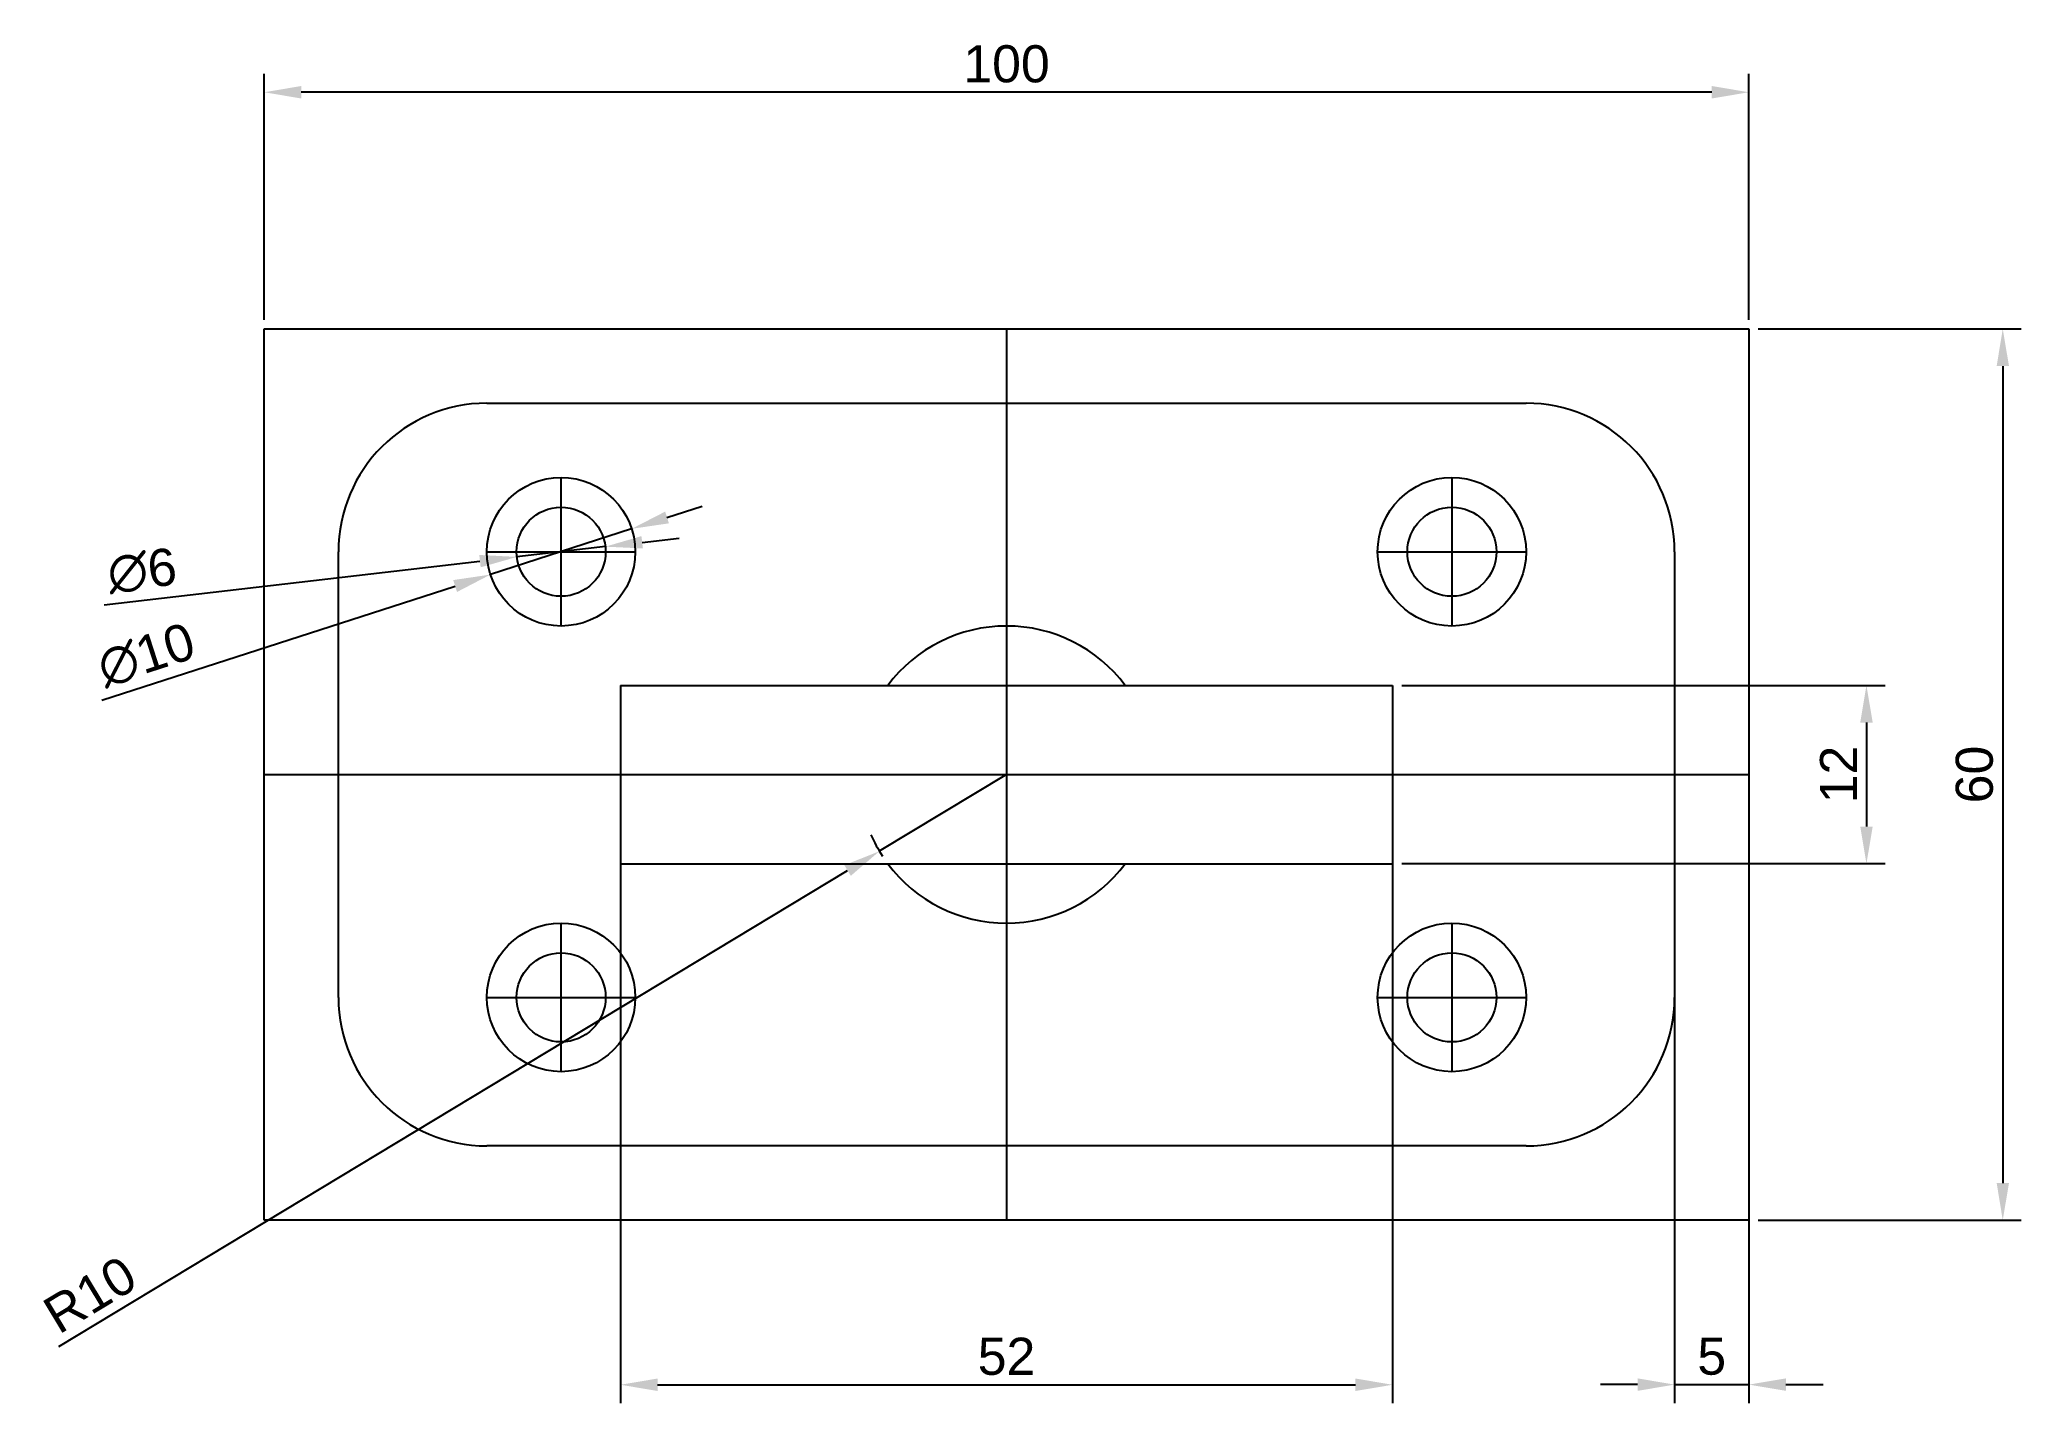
# Model space of a CAD drawing. Header units: millimetres. Extents: x 3018 to 3151, y 1658 to 1750.
import ezdxf

# ---------------------------------------------------------------- set-up
doc = ezdxf.new("R2010")
doc.units = ezdxf.units.MM
doc.styles.get("Standard").update_dxf_attribs({"font": 'arial.ttf'})
doc.dimstyles.new('ISO-25', dxfattribs={"dimtxt": 2.5, "dimasz": 2.5, "dimexe": 1.25, "dimexo": 0.625, "dimtad": 1, "dimtxsty": 'Standard', "dimcen": 2.5, "dimadec": 0, "dimazin": 0, "dimtfac": 1, "dimtmove": 0, "dimatfit": 3, "dimfxl": 1, "dimarcsym": 0})

# ---------------------------------------------------------------- blocks, each defined once
blk = doc.blocks.new('*D2')
at = {"color": 0, "lineweight": -2, "transparency": 16777216}
for p, q in [((3133.63, 1730.07), (3151.36, 1730.07)), ((3150.11, 1727.57), (3150.11, 1672.57)), ((3133.63, 1670.07), (3151.36, 1670.07))]:
    blk.add_line(p, q, dxfattribs=at)
at = {"color": 0, "transparency": 16777216}
for points in [[(3149.7, 1727.57), (3150.53, 1727.57), (3150.11, 1730.07)], [(3149.7, 1672.57), (3150.53, 1672.57), (3150.11, 1670.07)]]:
    blk.add_solid(points, dxfattribs=at)
at = {"layer": 'Defpoints', "color": 0, "transparency": 16777216}
for p in [(3133.01, 1730.07), (3133.01, 1670.07), (3150.11, 1670.07)]:
    blk.add_point(p, dxfattribs=at)
at = {"color": 0, "transparency": 16777216, "insert": (3148.21, 1700.07), "char_height": 2.5, "attachment_point": 5, "rotation": 90}
blk.add_mtext('60', dxfattribs=at)
blk = doc.blocks.new('*D3')
at = {"color": 0, "lineweight": -2, "transparency": 16777216}
for p, q in [((3033.01, 1730.69), (3033.01, 1747.25)), ((3133.01, 1730.69), (3133.01, 1747.25)), ((3130.51, 1746), (3035.51, 1746))]:
    blk.add_line(p, q, dxfattribs=at)
at = {"color": 0, "transparency": 16777216}
for points in [[(3035.51, 1746.42), (3035.51, 1745.58), (3033.01, 1746)], [(3130.51, 1746.42), (3130.51, 1745.58), (3133.01, 1746)]]:
    blk.add_solid(points, dxfattribs=at)
at = {"layer": 'Defpoints', "color": 0, "transparency": 16777216}
for p in [(3033.01, 1746), (3033.01, 1730.07), (3133.01, 1730.07)]:
    blk.add_point(p, dxfattribs=at)
at = {"color": 0, "transparency": 16777216, "insert": (3083.01, 1747.9), "char_height": 2.5, "attachment_point": 5}
blk.add_mtext('100', dxfattribs=at)
blk = doc.blocks.new('*D4')
at = {"color": 0, "lineweight": -2, "transparency": 16777216}
for p, q in [((3128.01, 1699.44), (3128.01, 1657.75)), ((3133.01, 1699.44), (3133.01, 1657.75)), ((3125.51, 1659), (3123.01, 1659)), ((3128.01, 1659), (3133.01, 1659)), ((3135.51, 1659), (3138.01, 1659))]:
    blk.add_line(p, q, dxfattribs=at)
at = {"color": 0, "transparency": 16777216}
for points in [[(3125.51, 1659.42), (3125.51, 1658.58), (3128.01, 1659)], [(3135.51, 1659.42), (3135.51, 1658.58), (3133.01, 1659)]]:
    blk.add_solid(points, dxfattribs=at)
at = {"layer": 'Defpoints', "color": 0, "transparency": 16777216}
for p in [(3128.01, 1700.07), (3133.01, 1700.07), (3133.01, 1659)]:
    blk.add_point(p, dxfattribs=at)
at = {"color": 0, "transparency": 16777216, "insert": (3130.51, 1660.9), "char_height": 2.5, "attachment_point": 5}
blk.add_mtext('5', dxfattribs=at)
blk = doc.blocks.new('*D5')
at = {"color": 0, "lineweight": -2, "transparency": 16777216}
for p, q in [((3109.63, 1706.07), (3142.18, 1706.07)), ((3140.93, 1703.57), (3140.93, 1696.57)), ((3109.63, 1694.07), (3142.18, 1694.07))]:
    blk.add_line(p, q, dxfattribs=at)
at = {"color": 0, "transparency": 16777216}
for points in [[(3140.51, 1703.57), (3141.35, 1703.57), (3140.93, 1706.07)], [(3140.51, 1696.57), (3141.35, 1696.57), (3140.93, 1694.07)]]:
    blk.add_solid(points, dxfattribs=at)
at = {"layer": 'Defpoints', "color": 0, "transparency": 16777216}
for p in [(3109.01, 1706.07), (3109.01, 1694.07), (3140.93, 1694.07)]:
    blk.add_point(p, dxfattribs=at)
at = {"color": 0, "transparency": 16777216, "insert": (3139.05, 1700.07), "char_height": 2.5, "attachment_point": 5, "rotation": 90}
blk.add_mtext('12', dxfattribs=at)
blk = doc.blocks.new('*D6')
at = {"color": 0, "lineweight": -2, "transparency": 16777216}
for p, q in [((3057.01, 1699.44), (3057.01, 1657.74)), ((3109.01, 1699.44), (3109.01, 1657.74)), ((3059.51, 1658.99), (3106.51, 1658.99))]:
    blk.add_line(p, q, dxfattribs=at)
at = {"color": 0, "transparency": 16777216}
for points in [[(3059.51, 1659.41), (3059.51, 1658.57), (3057.01, 1658.99)], [(3106.51, 1659.41), (3106.51, 1658.57), (3109.01, 1658.99)]]:
    blk.add_solid(points, dxfattribs=at)
at = {"layer": 'Defpoints', "color": 0, "transparency": 16777216}
for p in [(3057.01, 1700.07), (3109.01, 1700.07), (3109.01, 1658.99)]:
    blk.add_point(p, dxfattribs=at)
at = {"color": 0, "transparency": 16777216, "insert": (3083.01, 1660.89), "char_height": 2.5, "attachment_point": 5}
blk.add_mtext('52', dxfattribs=at)
blk = doc.blocks.new('*D7')
at = {"color": 0, "lineweight": -2, "transparency": 16777216}
for p, q in [((3083.01, 1700.07), (3074.44, 1694.9)), ((3019.17, 1661.56), (3072.3, 1693.61))]:
    blk.add_line(p, q, dxfattribs=at)
blk.add_arc((3083.01, 1700.07), 10, 203.9417, 213.2889, dxfattribs=at)
at = {"color": 0, "transparency": 16777216}
blk.add_solid([(3072.09, 1693.97), (3072.52, 1693.25), (3074.44, 1694.9)], dxfattribs=at)
at = {"layer": 'Defpoints', "color": 0, "transparency": 16777216}
for p in [(3083.01, 1700.07), (3074.44, 1694.9)]:
    blk.add_point(p, dxfattribs=at)
at = {"color": 0, "transparency": 16777216, "insert": (3021.28, 1665.05), "char_height": 2.5, "attachment_point": 5, "rotation": 31.1036}
blk.add_mtext('R10', dxfattribs=at)
blk = doc.blocks.new('*D8')
at = {"color": 0, "lineweight": -2, "transparency": 16777216}
for p, q in [((3055.99, 1715.41), (3050.03, 1714.72)), ((3058.47, 1715.7), (3060.95, 1715.99)), ((3022.23, 1711.49), (3047.54, 1714.43))]:
    blk.add_line(p, q, dxfattribs=at)
at = {"color": 0, "transparency": 16777216}
for points in [[(3058.42, 1716.12), (3058.52, 1715.29), (3055.99, 1715.41)], [(3047.5, 1714.85), (3047.59, 1714.02), (3050.03, 1714.72)]]:
    blk.add_solid(points, dxfattribs=at)
at = {"layer": 'Defpoints', "color": 0, "transparency": 16777216}
for p in [(3055.99, 1715.41), (3050.03, 1714.72)]:
    blk.add_point(p, dxfattribs=at)
at = {"color": 0, "transparency": 16777216, "insert": (3024.79, 1713.77), "char_height": 2.5, "attachment_point": 5, "rotation": 6.6314}
blk.add_mtext('∅6', dxfattribs=at)
blk = doc.blocks.new('*D9')
at = {"color": 0, "lineweight": -2, "transparency": 16777216}
for p, q in [((3060.14, 1717.37), (3062.52, 1718.14)), ((3057.76, 1716.61), (3048.25, 1713.53)), ((3022.08, 1705.07), (3045.87, 1712.76))]:
    blk.add_line(p, q, dxfattribs=at)
at = {"color": 0, "transparency": 16777216}
for points in [[(3060.02, 1717.77), (3060.27, 1716.98), (3057.76, 1716.61)], [(3045.74, 1713.16), (3046, 1712.36), (3048.25, 1713.53)]]:
    blk.add_solid(points, dxfattribs=at)
at = {"layer": 'Defpoints', "color": 0, "transparency": 16777216}
for p in [(3057.76, 1716.61), (3048.25, 1713.53)]:
    blk.add_point(p, dxfattribs=at)
at = {"color": 0, "transparency": 16777216, "insert": (3025.07, 1708.1), "char_height": 2.5, "attachment_point": 5, "rotation": 17.9184}
blk.add_mtext('∅10', dxfattribs=at)

msp = doc.modelspace()

# ---------------------------------------------------------------- linework, layer by layer
for p, q in [((3033.007, 1670.067), (3033.007, 1730.067)), ((3033.007, 1730.067), (3033.007, 1730.067)), ((3033.007, 1730.067), (3133.007, 1730.067)), ((3083.007, 1730.067), (3083.007, 1670.067)), ((3133.007, 1730.067), (3133.007, 1730.067)), ((3133.007, 1730.067), (3133.007, 1670.067)), ((3048.007, 1725.067), (3118.007, 1725.067)), ((3053.007, 1710.067), (3053.007, 1720.067)), ((3113.007, 1720.067), (3113.007, 1710.067)), ((3038.007, 1685.067), (3038.007, 1715.067)), ((3048.007, 1715.067), (3058.007, 1715.067)), ((3108.007, 1715.067), (3118.007, 1715.067)), ((3128.007, 1715.067), (3128.007, 1685.067)), ((3057.007, 1706.067), (3109.007, 1706.067)), ((3057.007, 1706.067), (3057.007, 1694.067)), ((3109.007, 1706.067), (3109.007, 1694.067)), ((3033.007, 1700.067), (3133.007, 1700.067)), ((3057.007, 1694.067), (3109.007, 1694.067)), ((3053.007, 1680.067), (3053.007, 1690.067)), ((3113.007, 1690.067), (3113.007, 1680.067)), ((3048.007, 1685.067), (3058.007, 1685.067)), ((3108.007, 1685.067), (3118.007, 1685.067)), ((3118.007, 1675.067), (3048.007, 1675.067)), ((3133.007, 1670.067), (3033.007, 1670.067)), ((3033.007, 1670.067), (3033.007, 1670.067))]:
    msp.add_line(p, q)
for centre, radius in [((3053.007, 1715.067), 5), ((3113.007, 1715.067), 5), ((3053.007, 1715.067), 3), ((3113.007, 1715.067), 3), ((3053.007, 1685.067), 5), ((3113.007, 1685.067), 5), ((3053.007, 1685.067), 3), ((3113.007, 1685.067), 3)]:
    msp.add_circle(centre, radius)
for centre, start, end in [((3048.007, 1715.067), 90, 180), ((3118.007, 1715.067), 360, 90), ((3083.007, 1700.067), 36.8699, 143.1301), ((3083.007, 1700.067), 216.8699, 323.1301), ((3048.007, 1685.067), 180, 270), ((3118.007, 1685.067), 270, 360)]:
    msp.add_arc(centre, 10, start, end)

# ---------------------------------------------------------------- dimensions: what is measured, and where the dimension line sits
for base, p1, p2, picture, middle in [((3033.007, 1745.999), (3133.007, 1730.067), (3033.007, 1730.067), '*D3', (3083.007, 1747.9)), ((3109.007, 1658.989), (3057.007, 1700.067), (3109.007, 1700.067), '*D6', (3083.007, 1660.89)), ((3133.007, 1658.999), (3128.007, 1700.067), (3133.007, 1700.067), '*D4', (3130.507, 1660.895))]:
    dim = msp.add_linear_dim(base=base, p1=p1, p2=p2, dimstyle='ISO-25')
    dim.commit()
    dim.dimension.update_dxf_attribs({"geometry": picture, "text_midpoint": middle})
for base, p1, p2, picture, middle in [((3150.113, 1670.067), (3133.007, 1730.067), (3133.007, 1670.067), '*D2', (3148.212, 1700.067)), ((3140.931, 1694.067), (3109.007, 1706.067), (3109.007, 1694.067), '*D5', (3139.05, 1700.067))]:
    dim = msp.add_linear_dim(base=base, p1=p1, p2=p2, angle=90, dimstyle='ISO-25')
    dim.commit()
    dim.dimension.update_dxf_attribs({"geometry": picture, "text_midpoint": middle})
for p1, p2, picture, middle in [((3057.765, 1716.605), (3048.25, 1713.529), '*D9', (3025.673, 1706.228)), ((3055.987, 1715.413), (3050.027, 1714.721), '*D8', (3025.018, 1711.813))]:
    dim = msp.add_diameter_dim_2p(p1=p1, p2=p2, dimstyle='ISO-25')
    dim.commit()
    dim.dimension.update_dxf_attribs({"geometry": picture, "text_midpoint": middle, "dimtype": 163})
dim = msp.add_radius_dim(center=(3083.007, 1700.067), mpoint=(3074.445, 1694.901), dimstyle='ISO-25')
dim.commit()
dim.dimension.update_dxf_attribs({"geometry": '*D7', "text_midpoint": (3022.264, 1663.419), "dimtype": 164})

doc.saveas('drawing.dxf')
